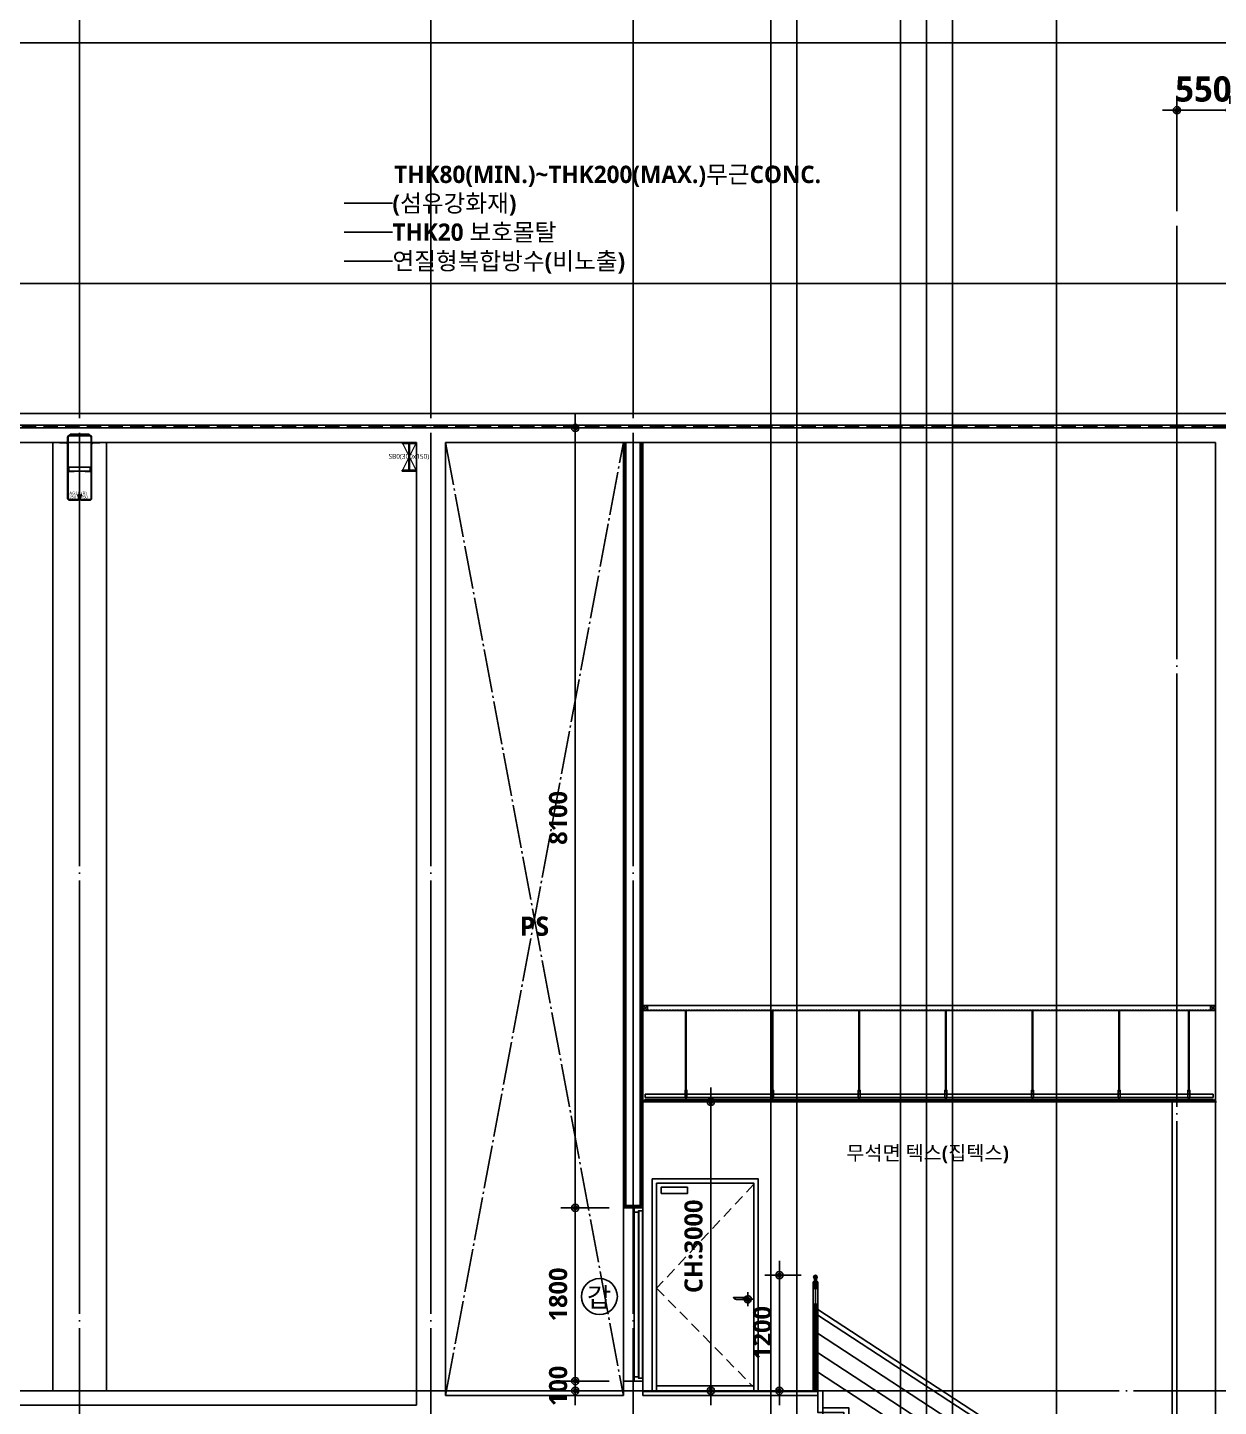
# Model space of a CAD drawing. Header units: millimetres. Extents: x 0 to 356400, y 0 to 68257.
# Drawn here: x 61684 to 74057, y 41537 to 55859 of the extents above; entities that cross this region are included whole.
import ezdxf
from ezdxf.enums import TextEntityAlignment as Align

# ---------------------------------------------------------------- set-up
doc = ezdxf.new("R2010")
doc.units = ezdxf.units.MM
doc.header["$LTSCALE"] = 75
for name, pattern in [('CEN', [62, 60, -1, 0, -1]), ('HID', [2.3, 1.5, -0.8]), ('HIDDEN', [0.375, 0.25, -0.125]), ('STD_HIDDEN', [3, 2, -1]), ('STD_SHAFT', [7.3, 6, -0.5, 0.3, -0.5])]:
    doc.linetypes.add(name, pattern=pattern)
doc.layers.get('Defpoints').update_dxf_attribs({"color": 161})
for name, color, linetype in [('##좌굴방지', 6, 'Continuous'), ('A-ANNO-LEAD', 4, 'Continuous'), ('A-ANNO-SYMB', 7, 'Continuous'), ('A-ANNO-TEXT1', 7, 'Continuous'), ('A-ANNO-TITL', 7, 'Continuous'), ('A-CEN', 1, 'CEN'), ('A-DETL-WPRO-TYP2', 5, 'STD_HIDDEN'), ('A-DOOR', 4, 'Continuous'), ('A-FIN-TYP1', 6, 'Continuous'), ('A-FIN-TYP2', 4, 'Continuous'), ('A-FLOR-OPEN-BELO', 6, 'STD_SHAFT'), ('A-PS-HID', 5, 'HID'), ('A-SECT-DOOR', 8, 'Continuous'), ('A-SECT-ELEV', 8, 'Continuous'), ('A-SECT-Hrail1', 8, 'Continuous'), ('A-SECT-Hrail2', 6, 'Continuous'), ('A-SECT-MATR1', 4, 'Continuous'), ('A-SECT-STAIRS', 4, 'Continuous'), ('A-ST-AXIS-CEN', 252, 'CEN'), ('A-ST-AXIS-DIM', 7, 'Continuous'), ('A-ST-CONC', 2, 'Continuous'), ('A-WALL-DRY1', 7, 'Continuous'), ('C02-AA$0$A-FIN-TYP1', 6, 'Continuous'), ('C02-AA$0$A-SECT-CLNG', 6, 'Continuous'), ('C02-AA$0$A-SECT-MATR1', 4, 'Continuous'), ('ELE3', 4, 'Continuous'), ('철골', 2, 'Continuous')]:
    doc.layers.add(name, color=color, linetype=linetype)
for name, color, linetype, plot in [('A-ANNO-NPLT', 129, 'Continuous', False), ('Defpoint', 161, 'Continuous', False), ('G(그리드2)', 235, 'Continuous', False)]:
    doc.layers.add(name, color=color, linetype=linetype, plot=plot)
doc.layers.add('A-XXXX-NPLT', color=144, linetype='Continuous', lineweight=15, plot=False)
doc.styles.add('2020음성 1차', font='NanumGothicBold.ttf')
doc.styles.add('SH_대대리576', font='')
doc.styles.add('SH_진천_나눔', font='NanumGothicBold.ttf')
doc.styles.get("Standard").update_dxf_attribs({"font": 'arial.ttf'})
doc.styles.add('맑은고딕', font='malgun.ttf')
doc.styles.get('SH_대대리576').set_extended_font_data('NanumGothic', bold=True)
doc.dimstyles.new('SHP 75', dxfattribs={"dimscale": 75, "dimtxt": 3.5, "dimasz": 1, "dimexe": 2, "dimexo": 2, "dimgap": 1, "dimtad": 1, "dimdec": 0, "dimzin": 0, "dimdsep": 46, "dimtxsty": 'SH_대대리576', "dimblk": 'DIMDOT', "dimcen": 0.09, "dimclrd": 256, "dimclre": 256, "dimclrt": 3, "dimadec": 0, "dimazin": 1, "dimtfac": 1, "dimtdec": 0, "dimtix": 1, "dimtmove": 2, "dimatfit": 0, "dimldrblk": 'DIMDOT', "dimfxl": 1, "dimtfillclr": 3, "dimtolj": 1, "dimtzin": 0, "dimlwd": -1, "dimlwe": -1, "dimarcsym": 0})
doc.dimstyles.new('SHP 75 (in)', dxfattribs={"dimscale": 75, "dimtxt": 2.5, "dimasz": 1, "dimexe": 2, "dimexo": 2, "dimgap": 1, "dimtad": 1, "dimdec": 0, "dimzin": 0, "dimdsep": 46, "dimtxsty": 'SH_대대리576', "dimblk": 'DIMDOT', "dimblk1": 'NONE', "dimblk2": 'DIMDOT', "dimcen": 0.09, "dimclrd": 256, "dimclre": 256, "dimclrt": 3, "dimadec": 0, "dimazin": 1, "dimtfac": 1, "dimtdec": 0, "dimtix": 1, "dimtmove": 2, "dimatfit": 0, "dimldrblk": 'DIMDOT', "dimfxl": 1, "dimtfillclr": 3, "dimtolj": 1, "dimtzin": 0, "dimlwd": -1, "dimlwe": -1, "dimarcsym": 0})
pattern_1 = [(45, (-6816.6069, -6684.5902), (-0.25, 0.25), [])]

# ---------------------------------------------------------------- blocks, each defined once
blk = doc.blocks.new('DIMDOT')
at = {"color": 0}
blk.add_line((-2, 0), (2, 0), dxfattribs=at)
for radius in [0.5, 0.25]:
    blk.add_circle((0, 0), radius, dxfattribs=at)
blk = doc.blocks.new('*D1383')
at = {"layer": 'A-ST-AXIS-DIM'}
for p, q in [((69233, 44700), (68633, 44700)), ((68783, 44625), (68783, 41775)), ((69233, 41700), (68633, 41700))]:
    blk.add_line(p, q, dxfattribs=at)
at = {"layer": 'Defpoints', "color": 0}
for p in [(69383, 44700), (68783, 41700), (69383, 41700)]:
    blk.add_point(p, dxfattribs=at)
at = {"layer": 'A-ST-AXIS-DIM', "linetype": 'ByBlock', "xscale": 75, "yscale": 75, "zscale": 75}
for p, rotation in [((68783, 44700), 90), ((68783, 41700), 270)]:
    blk.add_blockref('DIMDOT', p, dxfattribs=dict(at, rotation=rotation))
at = {"layer": 'A-ST-AXIS-DIM', "color": 3, "insert": (68604, 43200), "char_height": 187.5, "attachment_point": 5, "rotation": 90, "style": 'SH_대대리576'}
blk.add_mtext('\\A1;CH:3000', dxfattribs=at)
blk = doc.blocks.new('_None')
blk = doc.blocks.new('A$C1BF15DB8')
at = {"layer": 'A-ANNO-NPLT'}
for p, q in [((-21, 14, 0), (-21, -10, 0)), ((0, 0, 0), (-31, 0, 0))]:
    blk.add_line(p, q, dxfattribs=at)
at = {"layer": 'C02-AA$0$A-FIN-TYP1'}
blk.add_line((0, 24), (0, 0), dxfattribs=at)
at = {"layer": 'C02-AA$0$A-SECT-CLNG', "color": 8}
blk.add_line((4, 44), (4, 82), dxfattribs=at)
at = {"layer": 'C02-AA$0$A-SECT-MATR1'}
blk.add_lwpolyline([(-21, 14), (-6, 14), (-6, -1), (9, -1), (9, 0), (-5, 0), (-5, 15), (-20, 15), (-20, 29), (-21, 29)], close=True, dxfattribs=at)
blk = doc.blocks.new('A$C1A1450A5')
at = {"layer": 'C02-AA$0$A-SECT-CLNG', "color": 8}
for p, q in [((-7, 0), (-7, -3)), ((7, 0), (-7, 0)), ((7, 0), (7, -3)), ((10, -3), (-10, -3)), ((-10, -3), (-10, -83)), ((10, -6), (-10, -6)), ((10, -37), (-10, -37)), ((10, -83), (-10, -83)), ((-7, -9), (-7, -6)), ((7, -9), (-7, -9)), ((-4, -14), (-4, -9)), ((4, -14), (-4, -14)), ((4, -14), (4, -9)), ((7, -9), (7, -6)), ((10, -3), (10, -83))]:
    blk.add_line(p, q, dxfattribs=at)
blk = doc.blocks.new('*U1766')
at = {"layer": 'A-ANNO-NPLT'}
for p, q in [((-5084, 0), (-5115, 0)), ((-5105, 14), (-5105, -10)), ((824, 0, 0), (855, 0, 0)), ((845, 14, 0), (845, -10, 0))]:
    blk.add_line(p, q, dxfattribs=at)
at = {"layer": 'C02-AA$0$A-FIN-TYP1'}
for p, q in [((-5084, 24), (824, 24)), ((-5084, 12), (824, 12)), ((-5084, 0), (824, 0))]:
    blk.add_line(p, q, dxfattribs=at)
at = {"layer": 'C02-AA$0$A-SECT-CLNG', "color": 8}
for p, q in [((-4659, 950), (-4659, 125)), ((-4652, 950), (-4652, 125)), ((-3759, 950), (-3759, 125)), ((-3752, 950), (-3752, 125)), ((-2859, 950), (-2859, 125)), ((-2852, 950), (-2852, 125)), ((-1959, 950), (-1959, 125)), ((-1952, 950), (-1952, 125)), ((-1059, 950), (-1059, 125)), ((-1052, 950), (-1052, 125)), ((-159, 950), (-159, 125)), ((-152, 950), (-152, 125)), ((565, 950), (565, 125)), ((572, 950), (572, 125)), ((-5080, 82), (820, 82)), ((-5080, 44), (820, 44))]:
    blk.add_line(p, q, dxfattribs=at)
for p in [(-4655, 125), (-3755, 125), (-2855, 125), (-1955, 125), (-1055, 125), (-155, 125), (569, 125)]:
    blk.add_blockref('A$C1A1450A5', p, dxfattribs=at)
at = {"layer": 'C02-AA$0$A-SECT-MATR1'}
blk.add_blockref('A$C1BF15DB8', (-5084, 0), dxfattribs=at)
at = {"layer": 'C02-AA$0$A-SECT-MATR1', "xscale": -1}
blk.add_blockref('A$C1BF15DB8', (824, 0), dxfattribs=at)
blk = doc.blocks.new('*D3938')
at = {"layer": 'A-ST-AXIS-DIM'}
for p, q in [((73625, 53950), (73625, 55150)), ((74175, 53950), (74175, 55150)), ((73550, 55000), (73475, 55000)), ((73625, 55000), (74175, 55000)), ((74250, 55000), (74325, 55000))]:
    blk.add_line(p, q, dxfattribs=at)
at = {"layer": 'Defpoints', "color": 0}
for p in [(74175, 55000), (73625, 53800), (74175, 53800)]:
    blk.add_point(p, dxfattribs=at)
at = {"layer": 'A-ST-AXIS-DIM', "linetype": 'ByBlock', "xscale": 75, "yscale": 75, "zscale": 75}
blk.add_blockref('DIMDOT', (73625, 55000), dxfattribs=at)
at = {"layer": 'A-ST-AXIS-DIM', "linetype": 'ByBlock', "xscale": 75, "yscale": 75, "zscale": 75, "rotation": 180}
blk.add_blockref('DIMDOT', (74175, 55000), dxfattribs=at)
at = {"layer": 'A-ST-AXIS-DIM', "color": 3, "insert": (73900, 55219), "char_height": 262.5, "attachment_point": 5, "style": 'SH_대대리576'}
blk.add_mtext('\\A1;550', dxfattribs=at)
blk = doc.blocks.new('G$CE8E365F0')
at = {"layer": 'A-CEN'}
for p, q in [((992, 1024), (992, 880)), ((1062, 950), (938, 950))]:
    blk.add_line(p, q, dxfattribs=at)
at = {"layer": 'A-PS-HID'}
blk.add_lwpolyline([(1055, 2145), (45, 1065), (1050, 40)], dxfattribs=at)
at = {"layer": 'A-SECT-DOOR'}
for p, q in [((992, 969), (845, 969)), ((957, 949), (873, 949))]:
    blk.add_line(p, q, dxfattribs=at)
for points in [[(1055, 1065), (1055, 2155), (45, 2155), (45, 2145), (45, 950), (45, 50), (45, 0), (0, 0), (0, 2200), (1100, 2200), (1100, 0), (1055, 0), (1055, 50)], [(366, 2116), (93, 2116), (93, 2049), (366, 2049)], [(1055, 50), (1055, 0), (45, 0), (45, 50), (60, 50)]]:
    blk.add_lwpolyline(points, close=True, dxfattribs=at)
for centre, radius, start, end in [((845, 966), 3, 90, 166.723), ((848, 966), 6.09, 166.723, 200.4138), ((872, 986), 37.2, 217.801, 272.4199), ((992, 950), 37.3, 180.9385, 157.0665), ((940, 901), 51.4, 42.6877, 70.1326), ((992, 949), 20, 223.2078, 90)]:
    blk.add_arc(centre, radius, start, end, dxfattribs=at)
blk = doc.blocks.new('갑종 TEXT100')
at = {"layer": 'A-ANNO-SYMB'}
blk.add_circle((0, 0), 280, dxfattribs=at)
at = {"layer": 'A-ANNO-TITL', "style": '2020음성 1차'}
blk.add_text('갑 ', height=300, dxfattribs=at).set_placement((46, -10), align=Align.MIDDLE_CENTER)
blk = doc.blocks.new('*D7291')
at = {"layer": 'A-ST-AXIS-DIM'}
for p, q in [((67375, 41875), (67375, 41950)), ((67725, 41800), (67225, 41800)), ((67725, 41700), (67225, 41700)), ((67375, 41700), (67375, 41800)), ((67375, 41625), (67375, 41550))]:
    blk.add_line(p, q, dxfattribs=at)
at = {"layer": 'Defpoints', "color": 0}
for p in [(67375, 41800), (67875, 41800), (67875, 41700)]:
    blk.add_point(p, dxfattribs=at)
at = {"layer": 'A-ST-AXIS-DIM', "linetype": 'ByBlock', "xscale": 75, "yscale": 75, "zscale": 75}
for p, rotation in [((67375, 41800), 270), ((67375, 41700), 90)]:
    blk.add_blockref('DIMDOT', p, dxfattribs=dict(at, rotation=rotation))
at = {"layer": 'A-ST-AXIS-DIM', "color": 3, "insert": (67197, 41750), "char_height": 187.5, "attachment_point": 5, "rotation": 90, "style": 'SH_대대리576'}
blk.add_mtext('\\A1;100', dxfattribs=at)
blk = doc.blocks.new('*D7292')
at = {"layer": 'A-ST-AXIS-DIM'}
for p, q in [((67725, 43600), (67225, 43600)), ((67375, 43525), (67375, 41875)), ((67725, 41800), (67225, 41800))]:
    blk.add_line(p, q, dxfattribs=at)
at = {"layer": 'Defpoints', "color": 0}
for p in [(67875, 43600), (67375, 41800), (67875, 41800)]:
    blk.add_point(p, dxfattribs=at)
at = {"layer": 'A-ST-AXIS-DIM', "linetype": 'ByBlock', "xscale": 75, "yscale": 75, "zscale": 75}
for p, rotation in [((67375, 43600), 90), ((67375, 41800), 270)]:
    blk.add_blockref('DIMDOT', p, dxfattribs=dict(at, rotation=rotation))
at = {"layer": 'A-ST-AXIS-DIM', "color": 3, "insert": (67197, 42700), "char_height": 187.5, "attachment_point": 5, "rotation": 90, "style": 'SH_대대리576'}
blk.add_mtext('\\A1;1800', dxfattribs=at)
blk = doc.blocks.new('*D7293')
at = {"layer": 'A-ST-AXIS-DIM'}
for p, q in [((67725, 51700), (67225, 51700)), ((67375, 43675), (67375, 51625)), ((67725, 43600), (67225, 43600))]:
    blk.add_line(p, q, dxfattribs=at)
at = {"layer": 'Defpoints', "color": 0}
for p in [(67375, 51700), (67875, 51700), (67875, 43600)]:
    blk.add_point(p, dxfattribs=at)
at = {"layer": 'A-ST-AXIS-DIM', "linetype": 'ByBlock', "xscale": 75, "yscale": 75, "zscale": 75}
for p, rotation in [((67375, 51700), 90), ((67375, 43600), 270)]:
    blk.add_blockref('DIMDOT', p, dxfattribs=dict(at, rotation=rotation))
at = {"layer": 'A-ST-AXIS-DIM', "color": 3, "insert": (67197, 47650), "char_height": 187.5, "attachment_point": 5, "rotation": 90, "style": 'SH_대대리576'}
blk.add_mtext('\\A1;8100', dxfattribs=at)
blk = doc.blocks.new('G$C21FA9DC6')
at = {"layer": 'A-XXXX-NPLT'}
for p, q in [((135, 300), (285, 0)), ((135, 0), (285, 300))]:
    blk.add_line(p, q, dxfattribs=at)
at = {"layer": '철골', "ltscale": 3}
for p, q in [((135, 300), (285, 300)), ((135, 300), (135, 287)), ((206, 287), (135, 287)), ((206, 13), (206, 287)), ((214, 13), (214, 287)), ((214, 287), (285, 287)), ((285, 300), (285, 287)), ((206, 13), (135, 13)), ((135, 0), (135, 13)), ((135, 0), (285, 0)), ((285, 13), (214, 13)), ((285, 0), (285, 13))]:
    blk.add_line(p, q, dxfattribs=at)
at = {"layer": 'A-XXXX-NPLT', "style": '맑은고딕'}
blk.add_text('SB0(300x150)', height=50, dxfattribs=at).set_placement((206, 150), align=Align.MIDDLE)
blk = doc.blocks.new('*D7610')
at = {"layer": 'A-ST-AXIS-DIM'}
for p, q in [((69720, 42900), (69345, 42900)), ((69495, 42825), (69495, 41775)), ((69745, 41700), (69345, 41700))]:
    blk.add_line(p, q, dxfattribs=at)
at = {"layer": 'Defpoints', "color": 0}
for p in [(69870, 42900), (69495, 41700), (69895, 41700)]:
    blk.add_point(p, dxfattribs=at)
at = {"layer": 'A-ST-AXIS-DIM', "linetype": 'ByBlock', "xscale": 75, "yscale": 75, "zscale": 75}
for p, rotation in [((69495, 42900), 90), ((69495, 41700), 270)]:
    blk.add_blockref('DIMDOT', p, dxfattribs=dict(at, rotation=rotation))
at = {"layer": 'A-ST-AXIS-DIM', "color": 3, "insert": (69317, 42300), "char_height": 187.5, "attachment_point": 5, "rotation": 90, "style": 'SH_대대리576'}
blk.add_mtext('\\A1;1200', dxfattribs=at)
blk = doc.blocks.new('G$C4C824E5A')
h = blk.add_hatch()
h.set_pattern_fill('ANSI31', color=252, scale=0.1, angle=45, style=0)
h.set_pattern_definition(pattern_1)
h.paths.add_polyline_path([(84, 594), (84, 629), (90, 629), (90, 594)])
h = blk.add_hatch()
h.set_pattern_fill('ANSI31', color=252, scale=0.1, angle=45, style=0)
h.set_pattern_definition(pattern_1)
h.paths.add_polyline_path([(184, 675), (234, 675), (234, 669), (184, 669)])
h = blk.add_hatch()
h.set_pattern_fill('ANSI31', color=252, scale=0.1, angle=45, style=0)
h.set_pattern_definition(pattern_1)
h.paths.add_polyline_path([(334, 594), (334, 629), (328, 629), (328, 594)])
at = {"layer": '##좌굴방지'}
for points in [[(328, 302), (90, 302), (90, 296), (150, 296), (150, 302)], [(98, 302), (98, 342), (320, 342), (320, 302)], [(328, 302), (328, 296), (268, 296), (268, 302)]]:
    blk.add_lwpolyline(points, dxfattribs=at)
at = {"color": 2, "linetype": 'Continuous'}
for p, q in [((84, 594), (84, 654)), ((84, 594), (90, 594)), ((90, 594), (90, 654)), ((105, 675), (313, 675)), ((105, 669), (313, 669)), ((328, 594), (328, 654)), ((334, 594), (328, 594)), ((334, 594), (334, 654))]:
    blk.add_line(p, q, dxfattribs=at)
at = {"color": 7, "linetype": 'Continuous'}
for p, q in [((84, 575), (84, 465)), ((334, 575), (334, 465))]:
    blk.add_line(p, q, dxfattribs=at)
at = {"color": 3, "linetype": 'Continuous'}
for p, q in [((109, 675), (109, 687)), ((109, 687), (309, 687)), ((109, 675), (309, 675)), ((309, 675), (309, 687))]:
    blk.add_line(p, q, dxfattribs=at)
at = {"color": 2, "linetype": 'Continuous'}
for points in [[(191, 54), (196, 56), (208, 24, -0.520567), (191, 0), (102, 0, -0.414214), (84, 18), (84, 580, 0.413373), (70, 594), (0, 594), (0, 600), (70, 600, -0.413938), (90, 580), (90, 18, 0.414214), (102, 6), (191, 6, 0.520567), (202, 22)], [(227, 54), (222, 56), (210, 24, 0.520567), (227, 0), (316, 0, 0.414214), (334, 18), (334, 580, -0.413373), (348, 594), (418, 594), (418, 600), (348, 600, 0.413938), (328, 580), (328, 18, -0.414214), (316, 6), (227, 6, -0.520567), (216, 22)]]:
    blk.add_lwpolyline(points, format="xyb", close=True, dxfattribs=at)
for centre, radius, start, end in [((105, 654), 21, 90, 180), ((105, 654), 15, 90, 180), ((313, 654), 21, 0, 90), ((313, 654), 15, 0, 90)]:
    blk.add_arc(centre, radius, start, end, dxfattribs=at)
at = {"layer": 'Defpoint', "linetype": 'Continuous'}
for s, p in [('AG1A (R)', (102, 73)), ('250 X 750', (102, 33))]:
    blk.add_text(s, height=30, dxfattribs=at).set_placement(p, align=Align.MIDDLE_LEFT)

msp = doc.modelspace()

# ---------------------------------------------------------------- linework, layer by layer
at = {"layer": 'A-ANNO-LEAD'}
for p, q in [((64975, 54033.9), (65475, 54033.9)), ((64975, 53733.9), (65475, 53733.9)), ((64975, 53433.9), (65475, 53433.9))]:
    msp.add_line(p, q, dxfattribs=at)
for points in [[(64975, 51850, 0, 48, 0), (64975, 51994, 0, 0, 0), (64975, 54333.9, 0, 0, 0), (65475, 54333.9, 0, 0, 0)], [(69969.7, 44702.5, 0, 48, 0), (69969.7, 44558.5, 0, 0, 0), (69969.7, 44165.4, 0, 0, 0), (70119.7, 44165.4, 0, 0, 0)]]:
    msp.add_lwpolyline(points, format="xyseb", dxfattribs=at)
at = {"layer": 'A-CEN'}
for p, q in [((65875, 56300), (65875, 9200)), ((67975, 56300), (67975, 9200)), ((73625, 53800), (73625, 20800)), ((59225, 51700), (77125, 51700)), ((59225, 41700), (77125, 41700))]:
    msp.add_line(p, q, dxfattribs=at)
at = {"layer": 'A-DETL-WPRO-TYP2'}
msp.add_line((59825, 51715), (74937.9, 51715), dxfattribs=at)
at = {"layer": 'A-DOOR'}
for p, q in [((67985, 43555), (67985, 43600)), ((67985, 41800), (67985, 43555)), ((68032, 41845), (68032, 43570)), ((68072.5, 41830), (68072.5, 43570)), ((68075, 41800), (68075, 43570)), ((67985, 41845), (67985, 41800))]:
    msp.add_line(p, q, dxfattribs=at)
for points in [[(67985, 43600), (68075, 43600), (68075, 43570), (68032, 43570), (68032, 43555), (67985, 43555)], [(68034.5, 41830), (68034.5, 43570), (68072.5, 43570)], [(68034.5, 41830), (68034.5, 43570), (68072.5, 43570)], [(67985, 41800), (68075, 41800), (68075, 41830), (68032, 41830), (68032, 41845), (67985, 41845)]]:
    msp.add_lwpolyline(points, dxfattribs=at)
at = {"layer": 'A-FIN-TYP1'}
for p, q in [((65725, 41700), (59825, 41700)), ((69895, 41700), (68075, 41700)), ((69895, 41691), (68075, 41691)), ((69895, 41691), (69895, 41700))]:
    msp.add_line(p, q, dxfattribs=at)
at = {"layer": 'A-FIN-TYP2', "color": 8}
for p, q in [((68078.2, 45696.8), (68121.8, 45653.2)), ((68078.2, 45653.2), (68121.8, 45696.8)), ((74021.8, 45696.8), (73978.2, 45653.2)), ((74021.8, 45653.2), (73978.2, 45696.8))]:
    msp.add_line(p, q, dxfattribs=at)
at = {"layer": 'A-FIN-TYP2', "color": 8, "linetype": 'HIDDEN'}
msp.add_line((68125, 45653.2), (73975, 45653.2), dxfattribs=at)
for points in [[(68121.8, 45653.2), (68078.2, 45653.2), (68078.2, 45696.8), (68121.8, 45696.8)], [(73978.2, 45653.2), (74021.8, 45653.2), (74021.8, 45696.8), (73978.2, 45696.8)]]:
    msp.add_lwpolyline(points, close=True, dxfattribs=at)
at = {"layer": 'A-FLOR-OPEN-BELO'}
for p, q in [((66025, 41650), (67875, 51550)), ((66025, 51550), (67875, 41650))]:
    msp.add_line(p, q, dxfattribs=at)
at = {"layer": 'A-SECT-ELEV'}
for p, q in [((77125, 53200), (59825, 53200)), ((67875, 43600), (67875, 41800))]:
    msp.add_line(p, q, dxfattribs=at)
at = {"layer": 'A-SECT-Hrail1'}
for p, q in [((69845, 42530.3), (69845, 42610.6)), ((69895, 42530.3), (69895, 42597.4)), ((69860, 42507), (69856.2, 42509.5))]:
    msp.add_line(p, q, dxfattribs=at)
msp.add_lwpolyline([(69860, 42587.7), (69860, 42506), (69860, 42505.4), (69860, 41700), (69880, 41700), (69880, 42491.8), (69880, 42506), (69880, 42587.7, -0.2087122)], format="xyb", close=True, dxfattribs=at)
for points in [[(69860, 41700), (69860, 42552.1)], [(69880, 41700), (69880, 42550)], [(69895, 42544.4), (72463.7, 40863.6)], [(69895, 42484.6), (72425, 40829.2)], [(69880, 42304.2), (72440, 40629.1)], [(69880, 42104.2), (72440, 40429.1)], [(69880, 41904.2), (72440, 40229.1)]]:
    msp.add_lwpolyline(points, dxfattribs=at)
for start, end in [(180, 246.42182), (293.57818, 0)]:
    msp.add_arc((69870, 42530.3), 25, start, end, dxfattribs=at)
at = {"layer": 'A-SECT-Hrail2'}
for p, q in [((69845, 42830), (69895, 42830)), ((69845, 41700), (69845, 42830)), ((69860, 42864.8), (69860, 42830)), ((69860, 42830), (69860, 42760)), ((69870, 41700), (69870, 42900)), ((69880, 42864.8), (69880, 42830)), ((69880, 42830), (69880, 42760)), ((69895, 41700), (69895, 42830)), ((69860, 42760), (69880, 42760))]:
    msp.add_line(p, q, dxfattribs=at)
msp.add_lwpolyline([(69845, 42600), (69895, 42600)], dxfattribs=at)
for radius in [19, 14.4]:
    msp.add_circle((69870, 42881), radius, dxfattribs=at)
at = {"layer": 'A-SECT-MATR1'}
for p, q in [((59825, 51850), (74955, 51850)), ((59825, 51730), (74938.7, 51730)), ((73575, 44700), (73575, 39933.3))]:
    msp.add_line(p, q, dxfattribs=at)
at = {"layer": 'A-SECT-STAIRS'}
msp.add_line((69895, 41650), (69895, 41691), dxfattribs=at)
for points in [[(72375, 39883.3), (72325, 39883.3), (72325, 40060), (72055, 40060), (72055, 40236.7), (71785, 40236.7), (71785, 40413.3), (71515, 40413.3), (71515, 40590), (71245, 40590), (71245, 40766.7), (70975, 40766.7), (70975, 40943.3), (70705, 40943.3), (70705, 41120), (70435, 41120), (70435, 41296.7), (70165, 41296.7), (70165, 41473.3), (69895, 41473.3), (69895, 41700)], [(69945, 41700), (69895, 41700)], [(72375, 39933.3), (72375, 40110), (72105, 40110), (72105, 40286.7), (71835, 40286.7), (71835, 40463.3), (71565, 40463.3), (71565, 40640), (71295, 40640), (71295, 40816.7), (71025, 40816.7), (71025, 40993.3), (70755, 40993.3), (70755, 41170), (70485, 41170), (70485, 41346.7), (70215, 41346.7), (70215, 41523.3), (69945, 41523.3), (69945, 41700)]]:
    msp.add_lwpolyline(points, dxfattribs=at)
at = {"layer": 'A-ST-AXIS-CEN'}
msp.add_line((62225, 56300), (62225, 9200), dxfattribs=at)
at = {"layer": 'A-ST-CONC'}
for p, q in [((59825, 51700), (74975, 51700)), ((59825, 51550), (65725, 51550)), ((65725, 51550), (65725, 41550)), ((66025, 51550), (74025, 51550)), ((74025, 51550), (74025, 39883.3)), ((65725, 41550), (59825, 41550)), ((66025, 41650), (67875, 41650)), ((68075, 41650), (69895, 41650)), ((69895, 41500), (69895, 41650))]:
    msp.add_line(p, q, dxfattribs=at)
for points in [[(66025, 41650), (66025, 51550)], [(67875, 41650), (67875, 41800), (68075, 41800), (68075, 41650)]]:
    msp.add_lwpolyline(points, dxfattribs=at)
at = {"layer": 'A-WALL-DRY1'}
for p, q in [((67875, 51550), (67875, 43600)), ((67887.5, 51550), (67887.5, 43612.5)), ((67900, 51550), (67900, 43625)), ((68050, 51550), (68050, 43625)), ((68062.5, 51550), (68062.5, 43612.5)), ((68075, 51550), (68075, 43600)), ((68075, 43600), (67875, 43600)), ((68062.5, 43612.5), (67887.5, 43612.5)), ((68050, 43625), (67900, 43625))]:
    msp.add_line(p, q, dxfattribs=at)
at = {"layer": 'C02-AA$0$A-FIN-TYP1'}
for p, q in [((68125, 45700), (73975, 45700)), ((68125, 45650), (73975, 45650))]:
    msp.add_line(p, q, dxfattribs=at)
for points in [[(68125, 45650), (68075, 45650), (68075, 45700), (68125, 45700)], [(73975, 45650), (74025, 45650), (74025, 45700), (73975, 45700)]]:
    msp.add_lwpolyline(points, close=True, dxfattribs=at)
at = {"layer": 'ELE3'}
for p, q in [((61946, 51550), (61946, 41700)), ((62504, 51550), (62504, 41700))]:
    msp.add_line(p, q, dxfattribs=at)
at = {"layer": 'G(그리드2)'}
for p, q in [((69405, 59300), (69405, 7400)), ((69675, 59300), (69675, 7400)), ((70755, 59300), (70755, 7400)), ((71025, 59300), (71025, 7400)), ((71295, 59300), (71295, 7400)), ((72375, 59300), (72375, 7400)), ((69945, 41700), (69945, 37966.7))]:
    msp.add_line(p, q, dxfattribs=at)
msp.add_lwpolyline([(76525, 55700), (59825, 55700), (59825, 9800), (76525, 9800)], close=True, dxfattribs=at)

# ---------------------------------------------------------------- block references
for name, p in [('G$C4C824E5A', (62016, 50950)), ('G$C21FA9DC6', (65439.6, 51250)), ('G$CE8E365F0', (68175, 41700))]:
    msp.add_blockref(name, p)
at = {"xscale": 0.6666666666666666, "yscale": 0.6666666666666666, "zscale": 0.6666666666666666}
msp.add_blockref('갑종 TEXT100', (67625, 42678.1), dxfattribs=at)
at = {"layer": 'C02-AA$0$A-FIN-TYP1'}
msp.add_blockref('*U1766', (73180.1, 44700), dxfattribs=at)

# ---------------------------------------------------------------- texts
at = {"layer": 'A-ANNO-TEXT1', "style": '2020음성 1차'}
for s, p in [('THK80(MIN.)~THK200(MAX.)무근CONC. ', (65493.4, 54333.9)), ('(섬유강화재)', (65475, 54033.9)), ('THK20 보호몰탈', (65475, 53733.9)), ('연질형복합방수(비노출)', (65475, 53433.9))]:
    msp.add_text(s, height=180, dxfattribs=at).set_placement(p, align=Align.MIDDLE_LEFT)
at = {"layer": 'A-ANNO-TEXT1', "style": 'SH_진천_나눔'}
msp.add_text('PS', height=200, dxfattribs=at).set_placement((66950, 46525), align=Align.MIDDLE_CENTER)
msp.add_text('무석면 텍스(집텍스)', height=150, dxfattribs=at).set_placement((70190.7, 44094.9))

# ---------------------------------------------------------------- dimensions: what is measured, and where the dimension line sits
at = {"layer": 'A-ST-AXIS-DIM'}
dim = msp.add_linear_dim(base=(74175, 55000), p1=(73625, 53800), p2=(74175, 53800), angle=180, dimstyle='SHP 75', dxfattribs=at)
dim.commit()
dim.dimension.update_dxf_attribs({"geometry": '*D3938', "text_midpoint": (73900, 55219.3)})
for base, p1, p2, angle, picture, middle in [((67375, 51700), (67875, 43600), (67875, 51700), 270, '*D7293', (67196.5, 47650)), ((67375, 41800), (67875, 43600), (67875, 41800), 90, '*D7292', (67196.5, 42700)), ((69495, 41700), (69870, 42900), (69895, 41700), 90, '*D7610', (69316.9, 42300)), ((67375, 41800), (67875, 41700), (67875, 41800), 270, '*D7291', (67197.2, 41750))]:
    dim = msp.add_linear_dim(base=base, p1=p1, p2=p2, angle=angle, dimstyle='SHP 75 (in)', override={"dimtxsty": 'SH_대대리576', "dimldrblk": 'DIMDOT'}, dxfattribs=at)
    dim.commit()
    dim.dimension.update_dxf_attribs({"geometry": picture, "text_midpoint": middle})
dim = msp.add_linear_dim(base=(68783.4, 41700), p1=(69383.4, 44700), p2=(69383.4, 41700), angle=270, text='CH:<>', dimstyle='SHP 75 (in)', override={"dimtxsty": 'SH_대대리576', "dimldrblk": 'DIMDOT'}, dxfattribs=at)
dim.commit()
dim.dimension.update_dxf_attribs({"geometry": '*D1383', "text_midpoint": (68604.2, 43200)})

doc.saveas('drawing.dxf')
